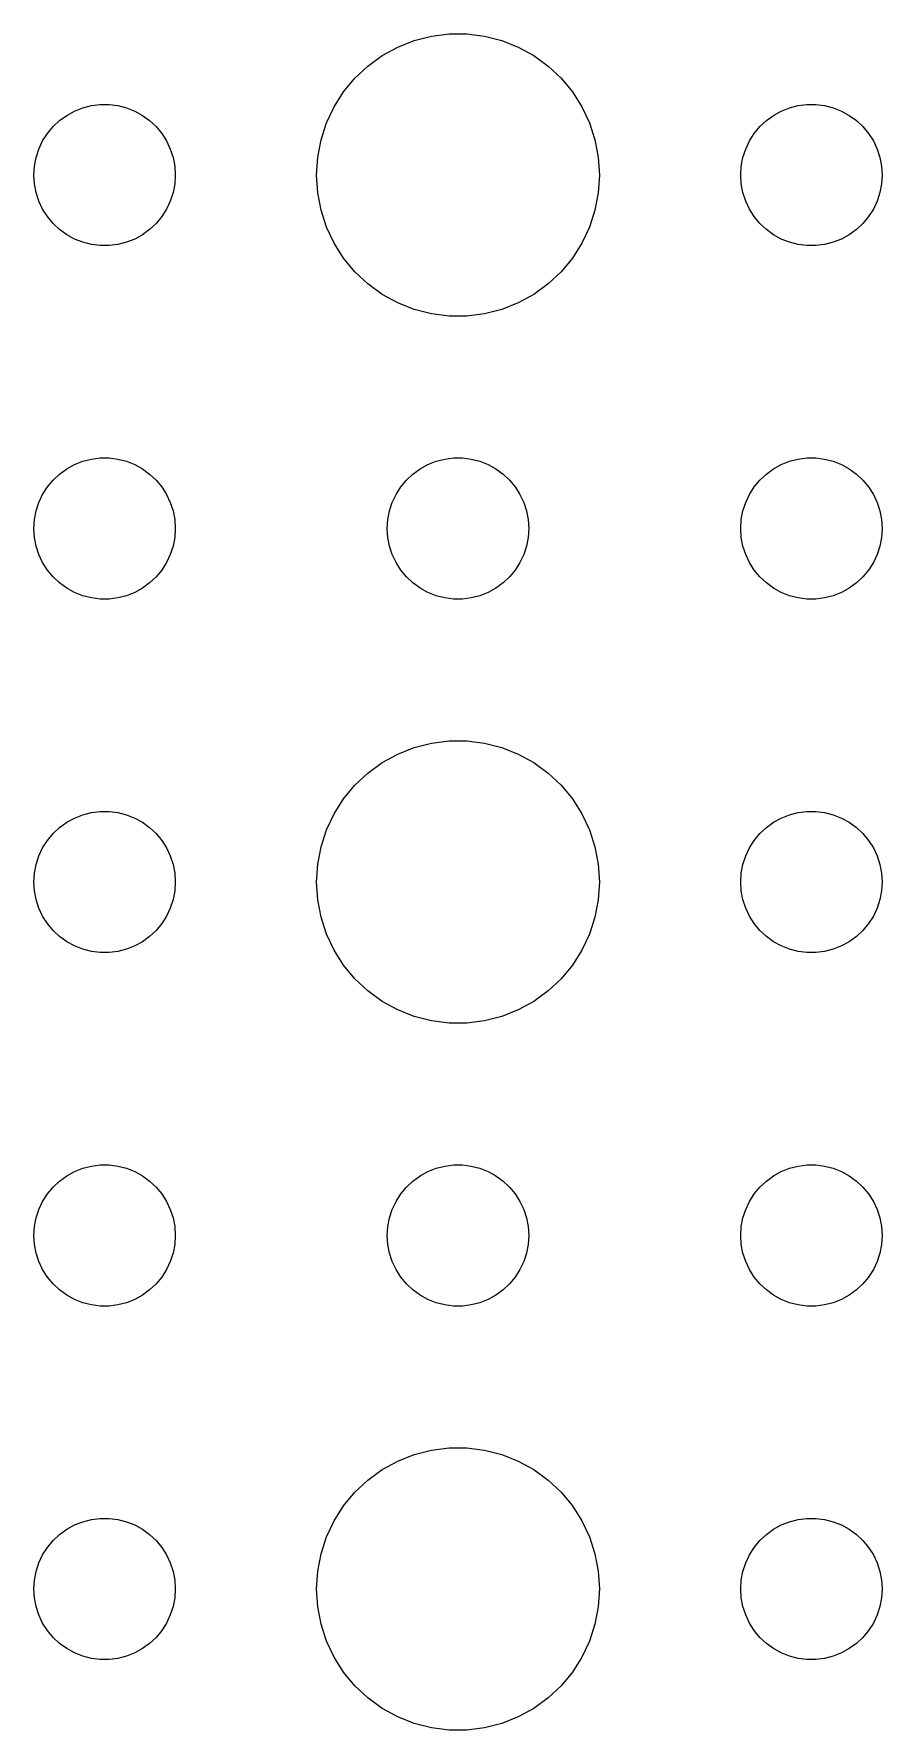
# Model space of a CAD drawing. Header units: metres. Extents: x -157 to 157, y -157 to 157.
# Drawn here: x 21 to 39, y -62.99 to -27.01 of the extents above; entities that cross this region are included whole.
import ezdxf

# ---------------------------------------------------------------- set-up
doc = ezdxf.new("R2010")
doc.units = ezdxf.units.M

msp = doc.modelspace()

# ---------------------------------------------------------------- linework, layer by layer
for p, q in [((28.3925, -27.467), (28.7227, -27.2855)), ((28.7227, -27.2855), (29.0729, -27.1468)), ((29.0729, -27.1468), (29.4379, -27.0531)), ((29.4379, -27.0531), (29.8116, -27.0059)), ((29.8116, -27.0059), (30.1884, -27.0059)), ((30.1884, -27.0059), (30.5621, -27.0531)), ((30.5621, -27.0531), (30.927, -27.1468)), ((30.927, -27.1468), (31.2773, -27.2855)), ((31.2773, -27.2855), (31.6075, -27.467)), ((27.8131, -27.9464), (28.0877, -27.6884)), ((28.0877, -27.6884), (28.3925, -27.467)), ((31.6075, -27.467), (31.9123, -27.6884)), ((31.9123, -27.6884), (32.1869, -27.9464)), ((27.5729, -28.2366), (27.8131, -27.9464)), ((32.1869, -27.9464), (32.427, -28.2366)), ((27.3711, -28.5547), (27.5729, -28.2366)), ((32.427, -28.2366), (32.6289, -28.5547)), ((21.5439, -28.8442), (21.6963, -28.7335)), ((21.6963, -28.7335), (21.8613, -28.6427)), ((21.8613, -28.6427), (22.0365, -28.5734)), ((22.0365, -28.5734), (22.2189, -28.5266)), ((22.2189, -28.5266), (22.4058, -28.503)), ((22.4058, -28.503), (22.5942, -28.503)), ((22.5942, -28.503), (22.7811, -28.5266)), ((22.7811, -28.5266), (22.9635, -28.5734)), ((22.9635, -28.5734), (23.1387, -28.6427)), ((23.1387, -28.6427), (23.3037, -28.7335)), ((23.3037, -28.7335), (23.4561, -28.8442)), ((27.2107, -28.8956), (27.3711, -28.5547)), ((32.6289, -28.5547), (32.7893, -28.8956)), ((36.5439, -28.8442), (36.6963, -28.7335)), ((36.6963, -28.7335), (36.8613, -28.6427)), ((36.8613, -28.6427), (37.0365, -28.5734)), ((37.0365, -28.5734), (37.2189, -28.5266)), ((37.2189, -28.5266), (37.4058, -28.503)), ((37.4058, -28.503), (37.5942, -28.503)), ((37.5942, -28.503), (37.7811, -28.5266)), ((37.7811, -28.5266), (37.9635, -28.5734)), ((37.9635, -28.5734), (38.1387, -28.6427)), ((38.1387, -28.6427), (38.3037, -28.7335)), ((38.3037, -28.7335), (38.4561, -28.8442)), ((21.1855, -29.2774), (21.2865, -29.1183)), ((21.2865, -29.1183), (21.4065, -28.9732)), ((21.4065, -28.9732), (21.5439, -28.8442)), ((23.4561, -28.8442), (23.5934, -28.9732)), ((23.5934, -28.9732), (23.7135, -29.1183)), ((23.7135, -29.1183), (23.8145, -29.2774)), ((27.0942, -29.2539), (27.2107, -28.8956)), ((32.7893, -28.8956), (32.9057, -29.2539)), ((36.1855, -29.2774), (36.2865, -29.1183)), ((36.2865, -29.1183), (36.4065, -28.9732)), ((36.4065, -28.9732), (36.5439, -28.8442)), ((38.4561, -28.8442), (38.5934, -28.9732)), ((38.5934, -28.9732), (38.7135, -29.1183)), ((38.7135, -29.1183), (38.8145, -29.2774)), ((21.0471, -29.627), (21.1053, -29.4478)), ((21.1053, -29.4478), (21.1855, -29.2774)), ((23.8145, -29.2774), (23.8947, -29.4478)), ((23.8947, -29.4478), (23.9529, -29.627)), ((27.0237, -29.624), (27.0942, -29.2539)), ((32.9057, -29.2539), (32.9763, -29.624)), ((36.0471, -29.627), (36.1053, -29.4478)), ((36.1053, -29.4478), (36.1855, -29.2774)), ((38.8145, -29.2774), (38.8947, -29.4478)), ((38.8947, -29.4478), (38.9529, -29.627)), ((21, -30), (21.0118, -29.812)), ((21.0118, -29.812), (21.0471, -29.627)), ((23.9529, -29.627), (23.9882, -29.812)), ((23.9882, -29.812), (24, -30)), ((27, -30), (27.0237, -29.624)), ((32.9763, -29.624), (33, -30)), ((36, -30), (36.0118, -29.812)), ((36.0118, -29.812), (36.0471, -29.627)), ((38.9529, -29.627), (38.9882, -29.812)), ((38.9882, -29.812), (39, -30)), ((21.0118, -30.188), (21, -30)), ((21.0471, -30.373), (21.0118, -30.188)), ((23.9882, -30.188), (23.9529, -30.373)), ((24, -30), (23.9882, -30.188)), ((27.0237, -30.376), (27, -30)), ((33, -30), (32.9763, -30.376)), ((36.0118, -30.188), (36, -30)), ((36.0471, -30.373), (36.0118, -30.188)), ((38.9882, -30.188), (38.9529, -30.373)), ((39, -30), (38.9882, -30.188)), ((21.1053, -30.5522), (21.0471, -30.373)), ((21.1855, -30.7226), (21.1053, -30.5522)), ((23.8947, -30.5522), (23.8145, -30.7226)), ((23.9529, -30.373), (23.8947, -30.5522)), ((27.0942, -30.7461), (27.0237, -30.376)), ((32.9763, -30.376), (32.9057, -30.7461)), ((36.1053, -30.5522), (36.0471, -30.373)), ((36.1855, -30.7226), (36.1053, -30.5522)), ((38.8947, -30.5522), (38.8145, -30.7226)), ((38.9529, -30.373), (38.8947, -30.5522)), ((21.2865, -30.8817), (21.1855, -30.7226)), ((21.4065, -31.0268), (21.2865, -30.8817)), ((23.7135, -30.8817), (23.5934, -31.0268)), ((23.8145, -30.7226), (23.7135, -30.8817)), ((27.2107, -31.1044), (27.0942, -30.7461)), ((32.9057, -30.7461), (32.7893, -31.1044)), ((36.2865, -30.8817), (36.1855, -30.7226)), ((36.4065, -31.0268), (36.2865, -30.8817)), ((38.7135, -30.8817), (38.5934, -31.0268)), ((38.8145, -30.7226), (38.7135, -30.8817)), ((21.5439, -31.1558), (21.4065, -31.0268)), ((21.6963, -31.2665), (21.5439, -31.1558)), ((21.8613, -31.3572), (21.6963, -31.2665)), ((23.3037, -31.2665), (23.1387, -31.3572)), ((23.4561, -31.1558), (23.3037, -31.2665)), ((23.5934, -31.0268), (23.4561, -31.1558)), ((27.3711, -31.4453), (27.2107, -31.1044)), ((32.7893, -31.1044), (32.6289, -31.4453)), ((36.5439, -31.1558), (36.4065, -31.0268)), ((36.6963, -31.2665), (36.5439, -31.1558)), ((36.8613, -31.3572), (36.6963, -31.2665)), ((38.3037, -31.2665), (38.1387, -31.3572)), ((38.4561, -31.1558), (38.3037, -31.2665)), ((38.5934, -31.0268), (38.4561, -31.1558)), ((22.0365, -31.4266), (21.8613, -31.3572)), ((22.2189, -31.4734), (22.0365, -31.4266)), ((22.4058, -31.497), (22.2189, -31.4734)), ((22.5942, -31.497), (22.4058, -31.497)), ((22.7811, -31.4734), (22.5942, -31.497)), ((22.9635, -31.4266), (22.7811, -31.4734)), ((23.1387, -31.3572), (22.9635, -31.4266)), ((27.5729, -31.7634), (27.3711, -31.4453)), ((32.6289, -31.4453), (32.427, -31.7634)), ((37.0365, -31.4266), (36.8613, -31.3572)), ((37.2189, -31.4734), (37.0365, -31.4266)), ((37.4058, -31.497), (37.2189, -31.4734)), ((37.5942, -31.497), (37.4058, -31.497)), ((37.7811, -31.4734), (37.5942, -31.497)), ((37.9635, -31.4266), (37.7811, -31.4734)), ((38.1387, -31.3572), (37.9635, -31.4266)), ((27.8131, -32.0536), (27.5729, -31.7634)), ((32.427, -31.7634), (32.1869, -32.0536)), ((28.0877, -32.3115), (27.8131, -32.0536)), ((28.3925, -32.533), (28.0877, -32.3115)), ((31.9123, -32.3115), (31.6075, -32.533)), ((32.1869, -32.0536), (31.9123, -32.3115)), ((28.7227, -32.7145), (28.3925, -32.533)), ((29.0729, -32.8532), (28.7227, -32.7145)), ((31.2773, -32.7145), (30.927, -32.8532)), ((31.6075, -32.533), (31.2773, -32.7145)), ((29.4379, -32.9469), (29.0729, -32.8532)), ((29.8116, -32.9941), (29.4379, -32.9469)), ((30.1884, -32.9941), (29.8116, -32.9941)), ((30.5621, -32.9469), (30.1884, -32.9941)), ((30.927, -32.8532), (30.5621, -32.9469)), ((21.4065, -36.4732), (21.5439, -36.3442)), ((21.5439, -36.3442), (21.6963, -36.2335)), ((21.6963, -36.2335), (21.8613, -36.1428)), ((21.8613, -36.1428), (22.0365, -36.0734)), ((22.0365, -36.0734), (22.2189, -36.0266)), ((22.2189, -36.0266), (22.4058, -36.003)), ((22.4058, -36.003), (22.5942, -36.003)), ((22.5942, -36.003), (22.7811, -36.0266)), ((22.7811, -36.0266), (22.9635, -36.0734)), ((22.9635, -36.0734), (23.1387, -36.1428)), ((23.1387, -36.1428), (23.3037, -36.2335)), ((23.3037, -36.2335), (23.4561, -36.3442)), ((23.4561, -36.3442), (23.5934, -36.4732)), ((28.9065, -36.4732), (29.0439, -36.3442)), ((29.0439, -36.3442), (29.1963, -36.2335)), ((29.1963, -36.2335), (29.3613, -36.1428)), ((29.3613, -36.1428), (29.5365, -36.0734)), ((29.5365, -36.0734), (29.7189, -36.0266)), ((29.7189, -36.0266), (29.9058, -36.003)), ((29.9058, -36.003), (30.0942, -36.003)), ((30.0942, -36.003), (30.2811, -36.0266)), ((30.2811, -36.0266), (30.4635, -36.0734)), ((30.4635, -36.0734), (30.6387, -36.1428)), ((30.6387, -36.1428), (30.8037, -36.2335)), ((30.8037, -36.2335), (30.9561, -36.3442)), ((30.9561, -36.3442), (31.0934, -36.4732)), ((36.4065, -36.4732), (36.5439, -36.3442)), ((36.5439, -36.3442), (36.6963, -36.2335)), ((36.6963, -36.2335), (36.8613, -36.1428)), ((36.8613, -36.1428), (37.0365, -36.0734)), ((37.0365, -36.0734), (37.2189, -36.0266)), ((37.2189, -36.0266), (37.4058, -36.003)), ((37.4058, -36.003), (37.5942, -36.003)), ((37.5942, -36.003), (37.7811, -36.0266)), ((37.7811, -36.0266), (37.9635, -36.0734)), ((37.9635, -36.0734), (38.1387, -36.1428)), ((38.1387, -36.1428), (38.3037, -36.2335)), ((38.3037, -36.2335), (38.4561, -36.3442)), ((38.4561, -36.3442), (38.5934, -36.4732)), ((21.1855, -36.7774), (21.2865, -36.6183)), ((21.2865, -36.6183), (21.4065, -36.4732)), ((23.5934, -36.4732), (23.7135, -36.6183)), ((23.7135, -36.6183), (23.8145, -36.7774)), ((28.6855, -36.7774), (28.7865, -36.6183)), ((28.7865, -36.6183), (28.9065, -36.4732)), ((31.0934, -36.4732), (31.2135, -36.6183)), ((31.2135, -36.6183), (31.3145, -36.7774)), ((36.1855, -36.7774), (36.2865, -36.6183)), ((36.2865, -36.6183), (36.4065, -36.4732)), ((38.5934, -36.4732), (38.7135, -36.6183)), ((38.7135, -36.6183), (38.8145, -36.7774)), ((21.0471, -37.127), (21.1053, -36.9478)), ((21.1053, -36.9478), (21.1855, -36.7774)), ((23.8145, -36.7774), (23.8947, -36.9478)), ((23.8947, -36.9478), (23.9529, -37.127)), ((28.5471, -37.127), (28.6053, -36.9478)), ((28.6053, -36.9478), (28.6855, -36.7774)), ((31.3145, -36.7774), (31.3947, -36.9478)), ((31.3947, -36.9478), (31.4529, -37.127)), ((36.0471, -37.127), (36.1053, -36.9478)), ((36.1053, -36.9478), (36.1855, -36.7774)), ((38.8145, -36.7774), (38.8947, -36.9478)), ((38.8947, -36.9478), (38.9529, -37.127)), ((21, -37.5), (21.0118, -37.312)), ((21.0118, -37.312), (21.0471, -37.127)), ((23.9529, -37.127), (23.9882, -37.312)), ((23.9882, -37.312), (24, -37.5)), ((28.5, -37.5), (28.5118, -37.312)), ((28.5118, -37.312), (28.5471, -37.127)), ((31.4529, -37.127), (31.4882, -37.312)), ((31.4882, -37.312), (31.5, -37.5)), ((36, -37.5), (36.0118, -37.312)), ((36.0118, -37.312), (36.0471, -37.127)), ((38.9529, -37.127), (38.9882, -37.312)), ((38.9882, -37.312), (39, -37.5)), ((21.0118, -37.688), (21, -37.5)), ((21.0471, -37.873), (21.0118, -37.688)), ((23.9882, -37.688), (23.9529, -37.873)), ((24, -37.5), (23.9882, -37.688)), ((28.5118, -37.688), (28.5, -37.5)), ((28.5471, -37.873), (28.5118, -37.688)), ((31.4882, -37.688), (31.4529, -37.873)), ((31.5, -37.5), (31.4882, -37.688)), ((36.0118, -37.688), (36, -37.5)), ((36.0471, -37.873), (36.0118, -37.688)), ((38.9882, -37.688), (38.9529, -37.873)), ((39, -37.5), (38.9882, -37.688)), ((21.1053, -38.0522), (21.0471, -37.873)), ((21.1855, -38.2226), (21.1053, -38.0522)), ((23.8947, -38.0522), (23.8145, -38.2226)), ((23.9529, -37.873), (23.8947, -38.0522)), ((28.6053, -38.0522), (28.5471, -37.873)), ((28.6855, -38.2226), (28.6053, -38.0522)), ((31.3947, -38.0522), (31.3145, -38.2226)), ((31.4529, -37.873), (31.3947, -38.0522)), ((36.1053, -38.0522), (36.0471, -37.873)), ((36.1855, -38.2226), (36.1053, -38.0522)), ((38.8947, -38.0522), (38.8145, -38.2226)), ((38.9529, -37.873), (38.8947, -38.0522)), ((21.2865, -38.3817), (21.1855, -38.2226)), ((21.4065, -38.5268), (21.2865, -38.3817)), ((23.7135, -38.3817), (23.5934, -38.5268)), ((23.8145, -38.2226), (23.7135, -38.3817)), ((28.7865, -38.3817), (28.6855, -38.2226)), ((28.9065, -38.5268), (28.7865, -38.3817)), ((31.2135, -38.3817), (31.0934, -38.5268)), ((31.3145, -38.2226), (31.2135, -38.3817)), ((36.2865, -38.3817), (36.1855, -38.2226)), ((36.4065, -38.5268), (36.2865, -38.3817)), ((38.7135, -38.3817), (38.5934, -38.5268)), ((38.8145, -38.2226), (38.7135, -38.3817)), ((21.5439, -38.6558), (21.4065, -38.5268)), ((21.6963, -38.7665), (21.5439, -38.6558)), ((21.8613, -38.8572), (21.6963, -38.7665)), ((22.0365, -38.9266), (21.8613, -38.8572)), ((23.1387, -38.8572), (22.9635, -38.9266)), ((23.3037, -38.7665), (23.1387, -38.8572)), ((23.4561, -38.6558), (23.3037, -38.7665)), ((23.5934, -38.5268), (23.4561, -38.6558)), ((29.0439, -38.6558), (28.9065, -38.5268)), ((29.1963, -38.7665), (29.0439, -38.6558)), ((29.3613, -38.8572), (29.1963, -38.7665)), ((29.5365, -38.9266), (29.3613, -38.8572)), ((30.6387, -38.8572), (30.4635, -38.9266)), ((30.8037, -38.7665), (30.6387, -38.8572)), ((30.9561, -38.6558), (30.8037, -38.7665)), ((31.0934, -38.5268), (30.9561, -38.6558)), ((36.5439, -38.6558), (36.4065, -38.5268)), ((36.6963, -38.7665), (36.5439, -38.6558)), ((36.8613, -38.8572), (36.6963, -38.7665)), ((37.0365, -38.9266), (36.8613, -38.8572)), ((38.1387, -38.8572), (37.9635, -38.9266)), ((38.3037, -38.7665), (38.1387, -38.8572)), ((38.4561, -38.6558), (38.3037, -38.7665)), ((38.5934, -38.5268), (38.4561, -38.6558)), ((22.2189, -38.9734), (22.0365, -38.9266)), ((22.4058, -38.997), (22.2189, -38.9734)), ((22.5942, -38.997), (22.4058, -38.997)), ((22.7811, -38.9734), (22.5942, -38.997)), ((22.9635, -38.9266), (22.7811, -38.9734)), ((29.7189, -38.9734), (29.5365, -38.9266)), ((29.9058, -38.997), (29.7189, -38.9734)), ((30.0942, -38.997), (29.9058, -38.997)), ((30.2811, -38.9734), (30.0942, -38.997)), ((30.4635, -38.9266), (30.2811, -38.9734)), ((37.2189, -38.9734), (37.0365, -38.9266)), ((37.4058, -38.997), (37.2189, -38.9734)), ((37.5942, -38.997), (37.4058, -38.997)), ((37.7811, -38.9734), (37.5942, -38.997)), ((37.9635, -38.9266), (37.7811, -38.9734)), ((29.0729, -42.1468), (29.4379, -42.0531)), ((29.4379, -42.0531), (29.8116, -42.0059)), ((29.8116, -42.0059), (30.1884, -42.0059)), ((30.1884, -42.0059), (30.5621, -42.0531)), ((30.5621, -42.0531), (30.927, -42.1468)), ((28.3925, -42.467), (28.7227, -42.2855)), ((28.7227, -42.2855), (29.0729, -42.1468)), ((30.927, -42.1468), (31.2773, -42.2855)), ((31.2773, -42.2855), (31.6075, -42.467)), ((27.8131, -42.9464), (28.0877, -42.6885)), ((28.0877, -42.6885), (28.3925, -42.467)), ((31.6075, -42.467), (31.9123, -42.6885)), ((31.9123, -42.6885), (32.1869, -42.9464)), ((27.5729, -43.2366), (27.8131, -42.9464)), ((32.1869, -42.9464), (32.427, -43.2366)), ((22.0365, -43.5734), (22.2189, -43.5266)), ((22.2189, -43.5266), (22.4058, -43.503)), ((22.4058, -43.503), (22.5942, -43.503)), ((22.5942, -43.503), (22.7811, -43.5266)), ((22.7811, -43.5266), (22.9635, -43.5734)), ((27.3711, -43.5547), (27.5729, -43.2366)), ((32.427, -43.2366), (32.6289, -43.5547)), ((37.0365, -43.5734), (37.2189, -43.5266)), ((37.2189, -43.5266), (37.4058, -43.503)), ((37.4058, -43.503), (37.5942, -43.503)), ((37.5942, -43.503), (37.7811, -43.5266)), ((37.7811, -43.5266), (37.9635, -43.5734)), ((21.4065, -43.9732), (21.5439, -43.8442)), ((21.5439, -43.8442), (21.6963, -43.7335)), ((21.6963, -43.7335), (21.8613, -43.6428)), ((21.8613, -43.6428), (22.0365, -43.5734)), ((22.9635, -43.5734), (23.1387, -43.6428)), ((23.1387, -43.6428), (23.3037, -43.7335)), ((23.3037, -43.7335), (23.4561, -43.8442)), ((23.4561, -43.8442), (23.5934, -43.9732)), ((27.0942, -44.2539), (27.2107, -43.8956)), ((27.2107, -43.8956), (27.3711, -43.5547)), ((32.6289, -43.5547), (32.7893, -43.8956)), ((32.7893, -43.8956), (32.9057, -44.2539)), ((36.4065, -43.9732), (36.5439, -43.8442)), ((36.5439, -43.8442), (36.6963, -43.7335)), ((36.6963, -43.7335), (36.8613, -43.6428)), ((36.8613, -43.6428), (37.0365, -43.5734)), ((37.9635, -43.5734), (38.1387, -43.6428)), ((38.1387, -43.6428), (38.3037, -43.7335)), ((38.3037, -43.7335), (38.4561, -43.8442)), ((38.4561, -43.8442), (38.5934, -43.9732)), ((21.1855, -44.2774), (21.2865, -44.1183)), ((21.2865, -44.1183), (21.4065, -43.9732)), ((23.5934, -43.9732), (23.7135, -44.1183)), ((23.7135, -44.1183), (23.8145, -44.2774)), ((27.0237, -44.624), (27.0942, -44.2539)), ((32.9057, -44.2539), (32.9763, -44.624)), ((36.1855, -44.2774), (36.2865, -44.1183)), ((36.2865, -44.1183), (36.4065, -43.9732)), ((38.5934, -43.9732), (38.7135, -44.1183)), ((38.7135, -44.1183), (38.8145, -44.2774)), ((21.0471, -44.627), (21.1053, -44.4478)), ((21.1053, -44.4478), (21.1855, -44.2774)), ((23.8145, -44.2774), (23.8947, -44.4478)), ((23.8947, -44.4478), (23.9529, -44.627)), ((27, -45), (27.0237, -44.624)), ((32.9763, -44.624), (33, -45)), ((36.0471, -44.627), (36.1053, -44.4478)), ((36.1053, -44.4478), (36.1855, -44.2774)), ((38.8145, -44.2774), (38.8947, -44.4478)), ((38.8947, -44.4478), (38.9529, -44.627)), ((21, -45), (21.0118, -44.812)), ((21.0118, -44.812), (21.0471, -44.627)), ((23.9529, -44.627), (23.9882, -44.812)), ((23.9882, -44.812), (24, -45)), ((36, -45), (36.0118, -44.812)), ((36.0118, -44.812), (36.0471, -44.627)), ((38.9529, -44.627), (38.9882, -44.812)), ((38.9882, -44.812), (39, -45)), ((21.0118, -45.188), (21, -45)), ((21.0471, -45.373), (21.0118, -45.188)), ((23.9882, -45.188), (23.9529, -45.373)), ((24, -45), (23.9882, -45.188)), ((27.0237, -45.376), (27, -45)), ((33, -45), (32.9763, -45.376)), ((36.0118, -45.188), (36, -45)), ((36.0471, -45.373), (36.0118, -45.188)), ((38.9882, -45.188), (38.9529, -45.373)), ((39, -45), (38.9882, -45.188)), ((21.1053, -45.5522), (21.0471, -45.373)), ((21.1855, -45.7226), (21.1053, -45.5522)), ((23.8947, -45.5522), (23.8145, -45.7226)), ((23.9529, -45.373), (23.8947, -45.5522)), ((27.0942, -45.7461), (27.0237, -45.376)), ((32.9763, -45.376), (32.9057, -45.7461)), ((36.1053, -45.5522), (36.0471, -45.373)), ((36.1855, -45.7226), (36.1053, -45.5522)), ((38.8947, -45.5522), (38.8145, -45.7226)), ((38.9529, -45.373), (38.8947, -45.5522)), ((21.2865, -45.8817), (21.1855, -45.7226)), ((21.4065, -46.0268), (21.2865, -45.8817)), ((21.5439, -46.1558), (21.4065, -46.0268)), ((23.5934, -46.0268), (23.4561, -46.1558)), ((23.7135, -45.8817), (23.5934, -46.0268)), ((23.8145, -45.7226), (23.7135, -45.8817)), ((27.2107, -46.1044), (27.0942, -45.7461)), ((32.9057, -45.7461), (32.7893, -46.1044)), ((36.2865, -45.8817), (36.1855, -45.7226)), ((36.4065, -46.0268), (36.2865, -45.8817)), ((36.5439, -46.1558), (36.4065, -46.0268)), ((38.5934, -46.0268), (38.4561, -46.1558)), ((38.7135, -45.8817), (38.5934, -46.0268)), ((38.8145, -45.7226), (38.7135, -45.8817)), ((21.6963, -46.2665), (21.5439, -46.1558)), ((21.8613, -46.3572), (21.6963, -46.2665)), ((22.0365, -46.4266), (21.8613, -46.3572)), ((23.1387, -46.3572), (22.9635, -46.4266)), ((23.3037, -46.2665), (23.1387, -46.3572)), ((23.4561, -46.1558), (23.3037, -46.2665)), ((27.3711, -46.4453), (27.2107, -46.1044)), ((32.7893, -46.1044), (32.6289, -46.4453)), ((36.6963, -46.2665), (36.5439, -46.1558)), ((36.8613, -46.3572), (36.6963, -46.2665)), ((37.0365, -46.4266), (36.8613, -46.3572)), ((38.1387, -46.3572), (37.9635, -46.4266)), ((38.3037, -46.2665), (38.1387, -46.3572)), ((38.4561, -46.1558), (38.3037, -46.2665)), ((22.2189, -46.4734), (22.0365, -46.4266)), ((22.4058, -46.497), (22.2189, -46.4734)), ((22.5942, -46.497), (22.4058, -46.497)), ((22.7811, -46.4734), (22.5942, -46.497)), ((22.9635, -46.4266), (22.7811, -46.4734)), ((27.5729, -46.7634), (27.3711, -46.4453)), ((27.8131, -47.0536), (27.5729, -46.7634)), ((32.427, -46.7634), (32.1869, -47.0536)), ((32.6289, -46.4453), (32.427, -46.7634)), ((37.2189, -46.4734), (37.0365, -46.4266)), ((37.4058, -46.497), (37.2189, -46.4734)), ((37.5942, -46.497), (37.4058, -46.497)), ((37.7811, -46.4734), (37.5942, -46.497)), ((37.9635, -46.4266), (37.7811, -46.4734)), ((28.0877, -47.3115), (27.8131, -47.0536)), ((32.1869, -47.0536), (31.9123, -47.3115)), ((28.3925, -47.533), (28.0877, -47.3115)), ((31.9123, -47.3115), (31.6075, -47.533)), ((28.7227, -47.7145), (28.3925, -47.533)), ((29.0729, -47.8532), (28.7227, -47.7145)), ((29.4379, -47.9469), (29.0729, -47.8532)), ((30.927, -47.8532), (30.5621, -47.9469)), ((31.2773, -47.7145), (30.927, -47.8532)), ((31.6075, -47.533), (31.2773, -47.7145)), ((29.8116, -47.9941), (29.4379, -47.9469)), ((30.1884, -47.9941), (29.8116, -47.9941)), ((30.5621, -47.9469), (30.1884, -47.9941)), ((21.8613, -51.1428), (22.0365, -51.0734)), ((22.0365, -51.0734), (22.2189, -51.0266)), ((22.2189, -51.0266), (22.4058, -51.003)), ((22.4058, -51.003), (22.5942, -51.003)), ((22.5942, -51.003), (22.7811, -51.0266)), ((22.7811, -51.0266), (22.9635, -51.0734)), ((22.9635, -51.0734), (23.1387, -51.1428)), ((29.3613, -51.1428), (29.5365, -51.0734)), ((29.5365, -51.0734), (29.7189, -51.0266)), ((29.7189, -51.0266), (29.9058, -51.003)), ((29.9058, -51.003), (30.0942, -51.003)), ((30.0942, -51.003), (30.2811, -51.0266)), ((30.2811, -51.0266), (30.4635, -51.0734)), ((30.4635, -51.0734), (30.6387, -51.1428)), ((36.8613, -51.1428), (37.0365, -51.0734)), ((37.0365, -51.0734), (37.2189, -51.0266)), ((37.2189, -51.0266), (37.4058, -51.003)), ((37.4058, -51.003), (37.5942, -51.003)), ((37.5942, -51.003), (37.7811, -51.0266)), ((37.7811, -51.0266), (37.9635, -51.0734)), ((37.9635, -51.0734), (38.1387, -51.1428)), ((21.4065, -51.4732), (21.5439, -51.3442)), ((21.5439, -51.3442), (21.6963, -51.2335)), ((21.6963, -51.2335), (21.8613, -51.1428)), ((23.1387, -51.1428), (23.3037, -51.2335)), ((23.3037, -51.2335), (23.4561, -51.3442)), ((23.4561, -51.3442), (23.5934, -51.4732)), ((28.9065, -51.4732), (29.0439, -51.3442)), ((29.0439, -51.3442), (29.1963, -51.2335)), ((29.1963, -51.2335), (29.3613, -51.1428)), ((30.6387, -51.1428), (30.8037, -51.2335)), ((30.8037, -51.2335), (30.9561, -51.3442)), ((30.9561, -51.3442), (31.0934, -51.4732)), ((36.4065, -51.4732), (36.5439, -51.3442)), ((36.5439, -51.3442), (36.6963, -51.2335)), ((36.6963, -51.2335), (36.8613, -51.1428)), ((38.1387, -51.1428), (38.3037, -51.2335)), ((38.3037, -51.2335), (38.4561, -51.3442)), ((38.4561, -51.3442), (38.5934, -51.4732)), ((21.1053, -51.9478), (21.1855, -51.7774)), ((21.1855, -51.7774), (21.2865, -51.6183)), ((21.2865, -51.6183), (21.4065, -51.4732)), ((23.5934, -51.4732), (23.7135, -51.6183)), ((23.7135, -51.6183), (23.8145, -51.7774)), ((23.8145, -51.7774), (23.8947, -51.9478)), ((28.6053, -51.9478), (28.6855, -51.7774)), ((28.6855, -51.7774), (28.7865, -51.6183)), ((28.7865, -51.6183), (28.9065, -51.4732)), ((31.0934, -51.4732), (31.2135, -51.6183)), ((31.2135, -51.6183), (31.3145, -51.7774)), ((31.3145, -51.7774), (31.3947, -51.9478)), ((36.1053, -51.9478), (36.1855, -51.7774)), ((36.1855, -51.7774), (36.2865, -51.6183)), ((36.2865, -51.6183), (36.4065, -51.4732)), ((38.5934, -51.4732), (38.7135, -51.6183)), ((38.7135, -51.6183), (38.8145, -51.7774)), ((38.8145, -51.7774), (38.8947, -51.9478)), ((21.0118, -52.312), (21.0471, -52.127)), ((21.0471, -52.127), (21.1053, -51.9478)), ((23.8947, -51.9478), (23.9529, -52.127)), ((23.9529, -52.127), (23.9882, -52.312)), ((28.5118, -52.312), (28.5471, -52.127)), ((28.5471, -52.127), (28.6053, -51.9478)), ((31.3947, -51.9478), (31.4529, -52.127)), ((31.4529, -52.127), (31.4882, -52.312)), ((36.0118, -52.312), (36.0471, -52.127)), ((36.0471, -52.127), (36.1053, -51.9478)), ((38.8947, -51.9478), (38.9529, -52.127)), ((38.9529, -52.127), (38.9882, -52.312)), ((21, -52.5), (21.0118, -52.312)), ((21.0118, -52.688), (21, -52.5)), ((23.9882, -52.312), (24, -52.5)), ((24, -52.5), (23.9882, -52.688)), ((28.5, -52.5), (28.5118, -52.312)), ((28.5118, -52.688), (28.5, -52.5)), ((31.4882, -52.312), (31.5, -52.5)), ((31.5, -52.5), (31.4882, -52.688)), ((36, -52.5), (36.0118, -52.312)), ((36.0118, -52.688), (36, -52.5)), ((38.9882, -52.312), (39, -52.5)), ((39, -52.5), (38.9882, -52.688)), ((21.0471, -52.873), (21.0118, -52.688)), ((21.1053, -53.0522), (21.0471, -52.873)), ((23.9529, -52.873), (23.8947, -53.0522)), ((23.9882, -52.688), (23.9529, -52.873)), ((28.5471, -52.873), (28.5118, -52.688)), ((28.6053, -53.0522), (28.5471, -52.873)), ((31.4529, -52.873), (31.3947, -53.0522)), ((31.4882, -52.688), (31.4529, -52.873)), ((36.0471, -52.873), (36.0118, -52.688)), ((36.1053, -53.0522), (36.0471, -52.873)), ((38.9529, -52.873), (38.8947, -53.0522)), ((38.9882, -52.688), (38.9529, -52.873)), ((21.1855, -53.2226), (21.1053, -53.0522)), ((21.2865, -53.3817), (21.1855, -53.2226)), ((23.8145, -53.2226), (23.7135, -53.3817)), ((23.8947, -53.0522), (23.8145, -53.2226)), ((28.6855, -53.2226), (28.6053, -53.0522)), ((28.7865, -53.3817), (28.6855, -53.2226)), ((31.3145, -53.2226), (31.2135, -53.3817)), ((31.3947, -53.0522), (31.3145, -53.2226)), ((36.1855, -53.2226), (36.1053, -53.0522)), ((36.2865, -53.3817), (36.1855, -53.2226)), ((38.8145, -53.2226), (38.7135, -53.3817)), ((38.8947, -53.0522), (38.8145, -53.2226)), ((21.4065, -53.5268), (21.2865, -53.3817)), ((21.5439, -53.6558), (21.4065, -53.5268)), ((23.5934, -53.5268), (23.4561, -53.6558)), ((23.7135, -53.3817), (23.5934, -53.5268)), ((28.9065, -53.5268), (28.7865, -53.3817)), ((29.0439, -53.6558), (28.9065, -53.5268)), ((31.0934, -53.5268), (30.9561, -53.6558)), ((31.2135, -53.3817), (31.0934, -53.5268)), ((36.4065, -53.5268), (36.2865, -53.3817)), ((36.5439, -53.6558), (36.4065, -53.5268)), ((38.5934, -53.5268), (38.4561, -53.6558)), ((38.7135, -53.3817), (38.5934, -53.5268)), ((21.6963, -53.7665), (21.5439, -53.6558)), ((21.8613, -53.8572), (21.6963, -53.7665)), ((22.0365, -53.9266), (21.8613, -53.8572)), ((22.2189, -53.9734), (22.0365, -53.9266)), ((22.4058, -53.997), (22.2189, -53.9734)), ((22.7811, -53.9734), (22.5942, -53.997)), ((22.9635, -53.9266), (22.7811, -53.9734)), ((23.1387, -53.8572), (22.9635, -53.9266)), ((23.3037, -53.7665), (23.1387, -53.8572)), ((23.4561, -53.6558), (23.3037, -53.7665)), ((29.1963, -53.7665), (29.0439, -53.6558)), ((29.3613, -53.8572), (29.1963, -53.7665)), ((29.5365, -53.9266), (29.3613, -53.8572)), ((29.7189, -53.9734), (29.5365, -53.9266)), ((29.9058, -53.997), (29.7189, -53.9734)), ((30.2811, -53.9734), (30.0942, -53.997)), ((30.4635, -53.9266), (30.2811, -53.9734)), ((30.6387, -53.8572), (30.4635, -53.9266)), ((30.8037, -53.7665), (30.6387, -53.8572)), ((30.9561, -53.6558), (30.8037, -53.7665)), ((36.6963, -53.7665), (36.5439, -53.6558)), ((36.8613, -53.8572), (36.6963, -53.7665)), ((37.0365, -53.9266), (36.8613, -53.8572)), ((37.2189, -53.9734), (37.0365, -53.9266)), ((37.4058, -53.997), (37.2189, -53.9734)), ((37.7811, -53.9734), (37.5942, -53.997)), ((37.9635, -53.9266), (37.7811, -53.9734)), ((38.1387, -53.8572), (37.9635, -53.9266)), ((38.3037, -53.7665), (38.1387, -53.8572)), ((38.4561, -53.6558), (38.3037, -53.7665)), ((22.5942, -53.997), (22.4058, -53.997)), ((30.0942, -53.997), (29.9058, -53.997)), ((37.5942, -53.997), (37.4058, -53.997)), ((28.7227, -57.2855), (29.0729, -57.1468)), ((29.0729, -57.1468), (29.4379, -57.0531)), ((29.4379, -57.0531), (29.8116, -57.0059)), ((29.8116, -57.0059), (30.1884, -57.0059)), ((30.1884, -57.0059), (30.5621, -57.0531)), ((30.5621, -57.0531), (30.927, -57.1468)), ((30.927, -57.1468), (31.2773, -57.2855)), ((28.0877, -57.6885), (28.3925, -57.467)), ((28.3925, -57.467), (28.7227, -57.2855)), ((31.2773, -57.2855), (31.6075, -57.467)), ((31.6075, -57.467), (31.9123, -57.6885)), ((27.8131, -57.9464), (28.0877, -57.6885)), ((31.9123, -57.6885), (32.1869, -57.9464)), ((27.3711, -58.5547), (27.5729, -58.2366)), ((27.5729, -58.2366), (27.8131, -57.9464)), ((32.1869, -57.9464), (32.427, -58.2366)), ((32.427, -58.2366), (32.6289, -58.5547)), ((21.6963, -58.7335), (21.8613, -58.6428)), ((21.8613, -58.6428), (22.0365, -58.5734)), ((22.0365, -58.5734), (22.2189, -58.5266)), ((22.2189, -58.5266), (22.4058, -58.503)), ((22.4058, -58.503), (22.5942, -58.503)), ((22.5942, -58.503), (22.7811, -58.5266)), ((22.7811, -58.5266), (22.9635, -58.5734)), ((22.9635, -58.5734), (23.1387, -58.6428)), ((23.1387, -58.6428), (23.3037, -58.7335)), ((27.2107, -58.8956), (27.3711, -58.5547)), ((32.6289, -58.5547), (32.7893, -58.8956)), ((36.6963, -58.7335), (36.8613, -58.6428)), ((36.8613, -58.6428), (37.0365, -58.5734)), ((37.0365, -58.5734), (37.2189, -58.5266)), ((37.2189, -58.5266), (37.4058, -58.503)), ((37.4058, -58.503), (37.5942, -58.503)), ((37.5942, -58.503), (37.7811, -58.5266)), ((37.7811, -58.5266), (37.9635, -58.5734)), ((37.9635, -58.5734), (38.1387, -58.6428)), ((38.1387, -58.6428), (38.3037, -58.7335)), ((21.2865, -59.1183), (21.4065, -58.9732)), ((21.4065, -58.9732), (21.5439, -58.8442)), ((21.5439, -58.8442), (21.6963, -58.7335)), ((23.3037, -58.7335), (23.4561, -58.8442)), ((23.4561, -58.8442), (23.5934, -58.9732)), ((23.5934, -58.9732), (23.7135, -59.1183)), ((27.0942, -59.2539), (27.2107, -58.8956)), ((32.7893, -58.8956), (32.9057, -59.2539)), ((36.2865, -59.1183), (36.4065, -58.9732)), ((36.4065, -58.9732), (36.5439, -58.8442)), ((36.5439, -58.8442), (36.6963, -58.7335)), ((38.3037, -58.7335), (38.4561, -58.8442)), ((38.4561, -58.8442), (38.5934, -58.9732)), ((38.5934, -58.9732), (38.7135, -59.1183)), ((21.1053, -59.4478), (21.1855, -59.2774)), ((21.1855, -59.2774), (21.2865, -59.1183)), ((23.7135, -59.1183), (23.8145, -59.2774)), ((23.8145, -59.2774), (23.8947, -59.4478)), ((27.0237, -59.624), (27.0942, -59.2539)), ((32.9057, -59.2539), (32.9763, -59.624)), ((36.1053, -59.4478), (36.1855, -59.2774)), ((36.1855, -59.2774), (36.2865, -59.1183)), ((38.7135, -59.1183), (38.8145, -59.2774)), ((38.8145, -59.2774), (38.8947, -59.4478)), ((21.0118, -59.812), (21.0471, -59.627)), ((21.0471, -59.627), (21.1053, -59.4478)), ((23.8947, -59.4478), (23.9529, -59.627)), ((23.9529, -59.627), (23.9882, -59.812)), ((27, -60), (27.0237, -59.624)), ((32.9763, -59.624), (33, -60)), ((36.0118, -59.812), (36.0471, -59.627)), ((36.0471, -59.627), (36.1053, -59.4478)), ((38.8947, -59.4478), (38.9529, -59.627)), ((38.9529, -59.627), (38.9882, -59.812)), ((21, -60), (21.0118, -59.812)), ((21.0118, -60.188), (21, -60)), ((23.9882, -59.812), (24, -60)), ((24, -60), (23.9882, -60.188)), ((27.0237, -60.376), (27, -60)), ((33, -60), (32.9763, -60.376)), ((36, -60), (36.0118, -59.812)), ((36.0118, -60.188), (36, -60)), ((38.9882, -59.812), (39, -60)), ((39, -60), (38.9882, -60.188)), ((21.0471, -60.373), (21.0118, -60.188)), ((21.1053, -60.5522), (21.0471, -60.373)), ((23.9529, -60.373), (23.8947, -60.5522)), ((23.9882, -60.188), (23.9529, -60.373)), ((27.0942, -60.7461), (27.0237, -60.376)), ((32.9763, -60.376), (32.9057, -60.7461)), ((36.0471, -60.373), (36.0118, -60.188)), ((36.1053, -60.5522), (36.0471, -60.373)), ((38.9529, -60.373), (38.8947, -60.5522)), ((38.9882, -60.188), (38.9529, -60.373)), ((21.1855, -60.7226), (21.1053, -60.5522)), ((21.2865, -60.8817), (21.1855, -60.7226)), ((23.8145, -60.7226), (23.7135, -60.8817)), ((23.8947, -60.5522), (23.8145, -60.7226)), ((27.2107, -61.1044), (27.0942, -60.7461)), ((32.9057, -60.7461), (32.7893, -61.1044)), ((36.1855, -60.7226), (36.1053, -60.5522)), ((36.2865, -60.8817), (36.1855, -60.7226)), ((38.8145, -60.7226), (38.7135, -60.8817)), ((38.8947, -60.5522), (38.8145, -60.7226)), ((21.4065, -61.0268), (21.2865, -60.8817)), ((21.5439, -61.1558), (21.4065, -61.0268)), ((21.6963, -61.2665), (21.5439, -61.1558)), ((23.4561, -61.1558), (23.3037, -61.2665)), ((23.5934, -61.0268), (23.4561, -61.1558)), ((23.7135, -60.8817), (23.5934, -61.0268)), ((27.3711, -61.4453), (27.2107, -61.1044)), ((32.7893, -61.1044), (32.6289, -61.4453)), ((36.4065, -61.0268), (36.2865, -60.8817)), ((36.5439, -61.1558), (36.4065, -61.0268)), ((36.6963, -61.2665), (36.5439, -61.1558)), ((38.4561, -61.1558), (38.3037, -61.2665)), ((38.5934, -61.0268), (38.4561, -61.1558)), ((38.7135, -60.8817), (38.5934, -61.0268)), ((21.8613, -61.3572), (21.6963, -61.2665)), ((22.0365, -61.4266), (21.8613, -61.3572)), ((22.2189, -61.4734), (22.0365, -61.4266)), ((22.4058, -61.497), (22.2189, -61.4734)), ((22.5942, -61.497), (22.4058, -61.497)), ((22.7811, -61.4734), (22.5942, -61.497)), ((22.9635, -61.4266), (22.7811, -61.4734)), ((23.1387, -61.3572), (22.9635, -61.4266)), ((23.3037, -61.2665), (23.1387, -61.3572)), ((27.5729, -61.7634), (27.3711, -61.4453)), ((32.6289, -61.4453), (32.427, -61.7634)), ((36.8613, -61.3572), (36.6963, -61.2665)), ((37.0365, -61.4266), (36.8613, -61.3572)), ((37.2189, -61.4734), (37.0365, -61.4266)), ((37.4058, -61.497), (37.2189, -61.4734)), ((37.5942, -61.497), (37.4058, -61.497)), ((37.7811, -61.4734), (37.5942, -61.497)), ((37.9635, -61.4266), (37.7811, -61.4734)), ((38.1387, -61.3572), (37.9635, -61.4266)), ((38.3037, -61.2665), (38.1387, -61.3572)), ((27.8131, -62.0536), (27.5729, -61.7634)), ((32.427, -61.7634), (32.1869, -62.0536)), ((28.0877, -62.3115), (27.8131, -62.0536)), ((32.1869, -62.0536), (31.9123, -62.3115)), ((28.3925, -62.533), (28.0877, -62.3115)), ((28.7227, -62.7145), (28.3925, -62.533)), ((31.6075, -62.533), (31.2773, -62.7145)), ((31.9123, -62.3115), (31.6075, -62.533)), ((29.0729, -62.8532), (28.7227, -62.7145)), ((29.4379, -62.9469), (29.0729, -62.8532)), ((29.8116, -62.9941), (29.4379, -62.9469)), ((30.5621, -62.9469), (30.1884, -62.9941)), ((30.927, -62.8532), (30.5621, -62.9469)), ((31.2773, -62.7145), (30.927, -62.8532)), ((30.1884, -62.9941), (29.8116, -62.9941))]:
    msp.add_line(p, q)

doc.saveas('drawing.dxf')
